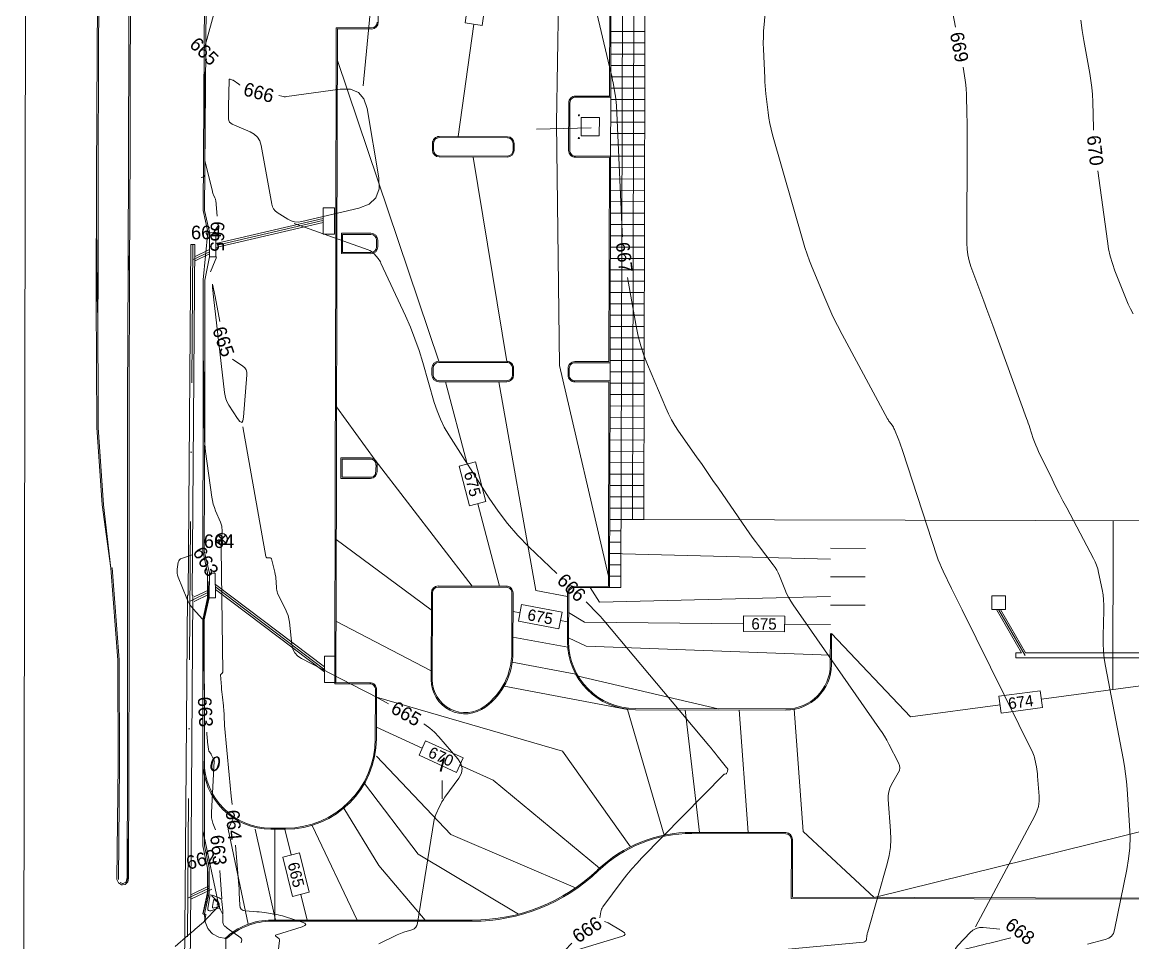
# Model space of a CAD drawing. Extents: x 9956 to 12723, y 9559 to 10903.
# Drawn here: x 9989 to 10478.3, y 10045.7 to 10451.3 of the extents above; entities that cross this region are included whole.
import ezdxf
from ezdxf.enums import TextEntityAlignment as Align

# ---------------------------------------------------------------- set-up
doc = ezdxf.new("R2010")
doc.units = 0
doc.header["$MEASUREMENT"] = 0
doc.linetypes.add('DGN Style 4', pattern=[121.953328, 60.938578, -30.469289, 0.076173, -30.469289])
for name, color, linetype, lineweight in [('A-DOOR-IDEN', 7, 'Continuous', 0), ('A-SITE-FENC', 7, 'Continuous', 0), ('A-SITE-SPRT', 7, 'Continuous', 0), ('A-SITE-TREE', 7, 'Continuous', 0), ('A-SITE-WATR', 7, 'Continuous', 0), ('A-SPOT', 7, 'Continuous', 0), ('G-ANNO-BRDR', 7, 'Continuous', 0), ('G-ANNO-INFO', 7, 'Continuous', 0), ('G-ANNO-MLIN', 7, 'Continuous', 0), ('G-ANNO-NPLT', 7, 'Continuous', 0), ('G-ANNO-NRTH', 7, 'Continuous', 0), ('PL-OFF', 7, 'Continuous', 0), ('PROJECT AREA', 7, 'Continuous', 0), ('TITLE', 7, 'Continuous', 0)]:
    doc.layers.add(name, color=color, linetype=linetype, lineweight=lineweight)
doc.styles.add('Style-Font 001', font='Font 001.shx')
doc.styles.add('Style-ITALICS', font='ITALICS.shx')
doc.styles.add('Style-WORKING', font='WORKING.shx')

# ---------------------------------------------------------------- blocks, each defined once
blk = doc.blocks.new('XCIR')
at = {"color": 0, "linetype": 'ByBlock', "lineweight": -2}
for p, q in [((-0.0029, -0.0029), (0.0029, 0.0029)), ((-0.0029, 0.0029), (0.0029, -0.0029))]:
    blk.add_line(p, q, dxfattribs=at)
blk.add_circle((0, 0), 0.00417, dxfattribs=at)
blk.add_point((0, 0), dxfattribs=at)

msp = doc.modelspace()

# ---------------------------------------------------------------- linework, layer by layer
at = {"layer": 'A-SITE-FENC', "color": 7, "linetype": 'Continuous', "lineweight": 0}
for p, q in [((10074.29, 10353.82), (10121.61, 10364.82)), ((10074.3, 10352.03), (10121.61, 10363.02)), ((10063.28, 10353.3), (10062.14, 10198.92)), ((10065.03, 10353.29), (10063.89, 10198.92)), ((10074.13, 10203.6), (10122.19, 10167.21)), ((10061.81, 10198.92), (10060.85, 10068.63)), ((10061.81, 10198.92), (10062.14, 10198.92)), ((10064.23, 10198.92), (10063.27, 10068.63)), ((10063.89, 10198.92), (10064.23, 10198.92)), ((10074.17, 10201.37), (10122.19, 10165.01)), ((10429.33, 10173.45), (10418.33, 10192.51)), ((10431.07, 10173.45), (10420.06, 10192.51)), ((10426.85, 10173.45), (10426.85, 10171.2)), ((10429.33, 10173.45), (10426.85, 10173.45)), ((10522.33, 10173.45), (10431.07, 10173.45)), ((10626.5, 10171.2), (10426.85, 10171.2)), ((10060.81, 10068.63), (10060.24, 9991.54)), ((10060.81, 10068.63), (10060.85, 10068.63)), ((10063.31, 10068.63), (10062.74, 9991.54)), ((10063.27, 10068.63), (10063.31, 10068.63)), ((10071.38, 10068.79), (10072.62, 10069.39))]:
    msp.add_line(p, q, dxfattribs=at)
at = {"layer": 'A-SITE-FENC', "color": 7, "linetype": 'DGN Style 4', "lineweight": 0}
for p, q in [((10074.92, 10353.07), (10121.52, 10363.9)), ((10064.15, 10353.29), (10058.4, 9571.11)), ((10074.39, 10202.31), (10122.34, 10166)), ((10430.85, 10172.33), (10419.2, 10192.51))]:
    msp.add_line(p, q, dxfattribs=at)
at = {"layer": 'A-SITE-FENC', "color": 7, "linetype": 'Continuous', "lineweight": 0, "flags": 128}
for points in [[(10126.63, 10369.49), (10126.63, 10357.86), (10121.61, 10357.86), (10121.61, 10369.49)], [(10416.2, 10198.51), (10422.2, 10198.51), (10422.2, 10192.51), (10416.2, 10192.51)], [(10127.21, 10171.96), (10127.21, 10160.33), (10122.19, 10160.33), (10122.19, 10171.96)]]:
    msp.add_lwpolyline(points, close=True, dxfattribs=at)
at = {"layer": 'A-SITE-SPRT', "color": 7, "linetype": 'Continuous', "lineweight": 0}
msp.add_line((9990.89, 10704.76), (9989.04, 9578.59), dxfattribs=at)
at = {"layer": 'A-SITE-TREE', "color": 7, "linetype": 'Continuous', "lineweight": 0}
msp.add_line((10239.68, 10404.73), (10215.56, 10404.14), dxfattribs=at)
at = {"layer": 'A-SITE-WATR', "color": 7, "linetype": 'Continuous', "lineweight": 0}
for p, q in [((10248.01, 10490.72), (10247.83, 10418.72)), ((10248.51, 10491.22), (10248.33, 10418.22)), ((10145.93, 10454.27), (10145.92, 10451.27)), ((10127.91, 10448.32), (10127.67, 10349.32)), ((10142.91, 10448.28), (10127.91, 10448.32)), ((10248.33, 10418.22), (10232.83, 10418.26)), ((10247.83, 10418.72), (10232.84, 10418.76)), ((10229.83, 10415.77), (10229.78, 10394.77)), ((10230.33, 10415.77), (10230.28, 10394.77)), ((10248.27, 10392.22), (10232.77, 10392.26)), ((10247.77, 10391.72), (10232.77, 10391.76)), ((10247.77, 10391.72), (10247.55, 10301.73)), ((10248.27, 10392.22), (10248.05, 10301.23)), ((10129.69, 10358.32), (10129.67, 10349.32)), ((10129.69, 10358.32), (10142.69, 10358.28)), ((10130.19, 10357.81), (10130.17, 10349.81)), ((10130.19, 10357.81), (10142.69, 10357.78)), ((10145.68, 10355.28), (10145.68, 10352.28)), ((10127.67, 10349.32), (10127.43, 10250.33)), ((10142.67, 10349.28), (10129.67, 10349.32)), ((10142.67, 10349.78), (10130.17, 10349.81)), ((10247.55, 10301.73), (10232.55, 10301.77)), ((10248.05, 10301.23), (10232.55, 10301.27)), ((10229.54, 10298.77), (10229.53, 10295.77)), ((10230.04, 10298.77), (10230.03, 10295.77)), ((10248.03, 10293.23), (10232.53, 10293.27)), ((10247.53, 10292.73), (10232.53, 10292.77)), ((10247.53, 10292.73), (10247.3, 10202.73)), ((10248.03, 10293.23), (10247.8, 10202.23)), ((10129.45, 10259.32), (10129.43, 10250.32)), ((10129.45, 10259.32), (10142.42, 10259.29)), ((10129.95, 10258.82), (10129.93, 10250.82)), ((10129.95, 10258.82), (10142.42, 10258.79)), ((10145.44, 10256.28), (10145.43, 10253.28)), ((10127.43, 10250.33), (10127.21, 10160.33)), ((10142.43, 10250.29), (10129.43, 10250.32)), ((10247.8, 10202.23), (10232.3, 10202.27)), ((10247.3, 10202.73), (10232.31, 10202.77)), ((10229.3, 10199.78), (10229.25, 10178.47)), ((10229.8, 10199.78), (10229.75, 10178.47)), ((10345.08, 10181.99), (10345.05, 10168.19)), ((10345.58, 10181.99), (10345.55, 10168.19)), ((10127.21, 10160.33), (10142.18, 10160.29)), ((10145.17, 10157.11), (10145.11, 10135.62)), ((10259.17, 10148.91), (10325.5, 10148.74)), ((10259.17, 10148.41), (10259.17, 10148.41)), ((10259.17, 10148.41), (10325.5, 10148.24)), ((10105.1, 10096.22), (10098.63, 10096.22)), ((10105.1, 10095.72), (10098.63, 10095.72)), ((10284.03, 10094.35), (10325.41, 10094.25)), ((10284.03, 10093.85), (10325.41, 10093.75)), ((10327.91, 10091.24), (10327.84, 10065.29)), ((10328.41, 10091.24), (10328.34, 10065.79)), ((10327.84, 10065.29), (10877.82, 10063.95)), ((10328.34, 10065.79), (10877.32, 10064.45)), ((10187.25, 10055.68), (10098.9, 10055.72)), ((10187.31, 10055.18), (10098.9, 10055.22))]:
    msp.add_line(p, q, dxfattribs=at)
at = {"layer": 'A-SITE-WATR', "color": 7, "linetype": 'Continuous', "lineweight": 0, "flags": 128}
for points in [[(10235.31, 10409.25), (10243.31, 10409.23), (10243.29, 10401.24), (10235.29, 10401.25)], [(10127.21, 10160.33), (10142.18, 10160.29)]]:
    msp.add_lwpolyline(points, close=True, dxfattribs=at)
at = {"layer": 'A-SITE-WATR', "color": 7, "lineweight": 0, "flags": 128}
for points in [[(10071.59, 10358.81), (10074.27, 10358.68), (10074.31, 10347.96), (10071.55, 10347.89)], [(10071.52, 10208.58), (10074.05, 10208.53), (10074.23, 10197.75), (10071.36, 10197.73)], [(10069.32, 10058.06), (10069.58, 10054.93), (10070.82, 10052.05), (10072.5, 10050.05), (10072.9, 10049.7), (10075.63, 10048.14), (10078.71, 10047.53), (10078.86, 10023.95), (10075.87, 10023.26), (10073.19, 10021.76), (10072.74, 10021.39), (10071.04, 10019.57), (10069.58, 10016.87), (10068.94, 10013.86)]]:
    msp.add_lwpolyline(points, dxfattribs=at)
at = {"layer": 'A-SITE-WATR', "color": 7, "linetype": 'Continuous', "lineweight": 0, "extrusion": (0, 0, -1)}
for centre, radius, start, end in [((-10142.92, 10451.28), 3, 180.1405, 270.1405), ((-10232.83, 10415.76), 3, 0.1405, 90.1405), ((-10232.83, 10415.76), 2.5, 0.1405, 90.1405), ((-10142.68, 10355.28), 3, 90.1405, 180.1405), ((-10142.68, 10352.28), 3, 180.1405, 270.1405), ((-10232.54, 10298.77), 3, 0.1405, 90.1405), ((-10232.54, 10298.77), 2.5, 0.1405, 90.1405), ((-10142.41, 10256.29), 3, 90.1405, 183.5508), ((-10142.43, 10253.29), 3, 180.1405, 270.1405), ((-10259.24, 10178.4), 30, 270.1405, 0.122), ((-10259.24, 10178.4), 29.5, 270.1405, 0.1218), ((-10142.17, 10157.29), 3, 90.1405, 183.571), ((-10283.88, 10034.35), 60, 46.3713, 90.1405), ((-10325.41, 10091.25), 3, 90.1405, 180.1405), ((-10283.88, 10034.35), 59.5, 46.3713, 90.1405), ((-10325.41, 10091.25), 2.5, 90.1405, 180.1405), ((-10187.29, 10135.68), 80, 226.3713, 270.0239), ((-10187.29, 10135.68), 80.5, 226.3713, 269.9835)]:
    msp.add_arc(centre, radius, start, end, dxfattribs=at)
at = {"layer": 'A-SITE-WATR', "color": 7, "linetype": 'Continuous', "lineweight": 0}
for centre, radius, start, end in [((10232.78, 10394.76), 3, 179.8595, 269.8595), ((10232.78, 10394.76), 2.5, 179.8595, 269.8595), ((10232.53, 10295.77), 3, 179.8595, 269.8595), ((10232.53, 10295.77), 2.5, 179.8595, 269.8595), ((10232.3, 10199.77), 3, 89.8594, 179.8594), ((10232.3, 10199.77), 2.5, 89.8594, 179.8594), ((10325.55, 10168.24), 20, 269.8595, 359.8594), ((10325.55, 10168.24), 19.5, 269.8595, 359.8594), ((10105.11, 10135.72), 40, 269.9761, 359.8595), ((10105.11, 10135.72), 39.5, 269.9765, 359.8595), ((10098.65, 10125.72), 30, 180.0957, 269.9761), ((10098.65, 10125.72), 29.5, 180.0957, 269.9761), ((10098.89, 10025.72), 30, 89.9761, 133.1694), ((10098.89, 10025.72), 29.5, 89.9761, 132.1159)]:
    msp.add_arc(centre, radius, start, end, dxfattribs=at)
at = {"layer": 'A-SPOT', "color": 7, "linetype": 'Continuous', "lineweight": 0, "flags": 128}
msp.add_lwpolyline([(10897.16, 10630.62), (10328.85, 10632.02), (10328.88, 10642.02), (10253.88, 10642.2), (10253.7, 10567.2), (10263.7, 10567.18), (10262.88, 10232.19), (10896.18, 10230.64), (10896.18, 10231.41), (10975.18, 10231.22), (10975.14, 10215.11), (10998.47, 10215.06), (10998.51, 10230.39), (11582.82, 10228.96), (11583.64, 10563.94), (11593.64, 10563.92), (11593.82, 10638.91), (11518.83, 10639.1), (11518.8, 10629.1), (10977.16, 10630.43), (10977.16, 10629.66), (10897.16, 10629.85)], close=True, dxfattribs=at)
at = {"layer": 'G-ANNO-BRDR', "color": 43, "linetype": 'Continuous', "lineweight": 0}
for p, q in [((10181.06, 10400.89), (10187.98, 10450.41)), ((10187.77, 10391.87), (10202.55, 10301.84)), ((10199.03, 10292.85), (10215.3, 10200.91)), ((10144.6, 10258.34), (10127.5, 10281.82)), ((10187.31, 10202.88), (10144.6, 10258.34)), ((10469.66, 10231.69), (10469.48, 10157.28)), ((10127.36, 10223.33), (10169.28, 10192.42)), ((10247.84, 10217.23), (10345.16, 10214.65)), ((10345.18, 10219.49), (10360.51, 10219.46)), ((10345.14, 10206.99), (10360.48, 10206.96)), ((10239.29, 10202.25), (10243.37, 10195.83)), ((10229.29, 10198.28), (10215.3, 10200.91)), ((10243.37, 10195.83), (10345.12, 10198.23)), ((10127.27, 10187.33), (10169.22, 10165.5)), ((10229.35, 10175.88), (10205.25, 10180.41)), ((10232.92, 10164.02), (10204.92, 10169.28)), ((10233.98, 10163.17), (10295.59, 10148.82)), ((10255.76, 10148.54), (10201.31, 10158.77)), ((10145.16, 10153.9), (10227.11, 10130.17)), ((10255.76, 10148.54), (10271.92, 10093.14)), ((10281.09, 10148.35), (10287.45, 10094.34)), ((10304.93, 10148.29), (10308.91, 10094.29)), ((10227.11, 10130.17), (10256.97, 10087.97)), ((10145.09, 10127.86), (10177.93, 10093.39)), ((10091.72, 10095.72), (10100.63, 10055.72)), ((10116.72, 10097.44), (10136.63, 10055.7)), ((10232.76, 10069.86), (10177.93, 10093.39))]:
    msp.add_line(p, q, dxfattribs=at)
at = {"layer": 'G-ANNO-BRDR', "color": 43, "linetype": 'Continuous', "lineweight": 0, "flags": 128}
for points in [[(10247.32, 10207.23), (10225.7, 10300.1), (10224.41, 10406.82), (10226.68, 10542.03)], [(10253.49, 10356.71), (10253.35, 10358.98), (10250.83, 10414.57), (10250.75, 10415.97), (10250.61, 10417.37), (10250.42, 10418.76), (10250.19, 10420.15), (10249.34, 10424.68), (10249.15, 10425.65), (10248.95, 10426.61), (10248.74, 10427.58), (10248.52, 10428.54), (10232.08, 10498.32)], [(10408.99, 10052.74), (10435.14, 10101.57), (10436.08, 10103.66), (10436.71, 10105.82), (10437.02, 10108.05), (10437.01, 10110.35), (10436.38, 10119.14), (10436.3, 10120.18), (10436.18, 10121.21), (10436.03, 10122.24), (10435.85, 10123.26), (10435.21, 10126.6), (10435.05, 10127.3), (10434.85, 10127.99), (10434.6, 10128.67), (10434.3, 10129.33), (10403.08, 10192.44), (10401.93, 10194.77), (10400.78, 10197.11), (10399.63, 10199.45), (10398.49, 10201.79), (10394.77, 10209.43), (10394.01, 10211.08), (10393.29, 10212.75), (10392.64, 10214.45), (10392.05, 10216.17), (10377.01, 10262.21), (10376.59, 10263.46), (10376.15, 10264.7), (10375.69, 10265.94), (10375.21, 10267.17), (10373.33, 10271.84), (10373.11, 10272.35), (10372.85, 10272.84), (10372.56, 10273.31), (10372.24, 10273.76), (10371.14, 10275.21), (10370.91, 10275.53), (10370.7, 10275.85), (10370.49, 10276.18), (10370.3, 10276.52), (10350.25, 10313.71), (10348.18, 10317.66), (10346.22, 10321.66), (10344.36, 10325.71), (10342.6, 10329.81), (10337.03, 10343.28), (10335.88, 10346.18), (10334.81, 10349.11), (10333.83, 10352.07), (10332.93, 10355.06), (10319.63, 10401.72), (10318.99, 10404.15), (10318.45, 10406.6), (10318.01, 10409.07), (10317.67, 10411.55), (10316.71, 10419.71), (10316.52, 10421.46), (10316.36, 10423.21), (10316.24, 10424.97), (10316.15, 10426.73), (10315.62, 10439.37), (10315.55, 10442.08), (10315.56, 10444.79), (10315.66, 10447.5), (10315.85, 10450.2), (10318.98, 10487.34)], [(10400.23, 10449.16), (10393.07, 10486.83)], [(10139.25, 10423.25), (10142.81, 10459.97), (10142.94, 10461.29)], [(10458.3, 10045.09), (10466.21, 10047.11), (10467.73, 10047.7), (10468.92, 10048.62), (10469.78, 10049.85), (10470.29, 10051.4), (10475.69, 10077.95), (10476.5, 10082.76), (10476.98, 10087.6), (10477.13, 10092.46), (10476.94, 10097.34), (10475.81, 10113.32), (10475.51, 10116.74), (10475.12, 10120.15), (10474.63, 10123.54), (10474.03, 10126.92), (10466.29, 10167.59), (10465.75, 10170.91), (10465.4, 10174.26), (10465.23, 10177.61), (10465.25, 10180.98), (10465.61, 10192.04), (10465.62, 10194.39), (10465.49, 10196.73), (10465.23, 10199.05), (10464.82, 10201.37), (10463.28, 10208.91), (10462.9, 10210.5), (10462.4, 10212.06), (10461.79, 10213.57), (10461.07, 10215.05), (10449.22, 10237.27), (10447.55, 10240.43), (10445.92, 10243.6), (10444.31, 10246.79), (10442.74, 10249.99), (10436.79, 10262.21), (10436.14, 10263.6), (10435.54, 10265.01), (10435, 10266.44), (10434.5, 10267.88), (10432.94, 10272.64), (10432.6, 10273.66), (10432.26, 10274.68), (10431.9, 10275.69), (10431.54, 10276.7), (10416.62, 10317.6), (10415.31, 10321.18), (10413.99, 10324.77), (10412.68, 10328.35), (10411.35, 10331.93), (10407.03, 10343.63), (10406.22, 10346.16), (10405.64, 10348.73), (10405.3, 10351.34), (10405.2, 10353.99), (10405.4, 10398.95), (10405.4, 10401.82), (10405.38, 10404.68), (10405.33, 10407.54), (10405.27, 10410.41), (10405, 10419.76), (10404.91, 10421.76), (10404.74, 10423.75), (10404.5, 10425.73), (10404.18, 10427.71), (10403.52, 10431.46)], [(10137.28, 10369.32), (10112.16, 10363.43), (10110.55, 10363.21), (10108.99, 10363.31), (10107.48, 10363.74), (10106.03, 10364.49), (10101.39, 10367.49), (10100.5, 10368.2), (10099.8, 10369.03), (10099.29, 10370), (10098.98, 10371.1), (10094.27, 10396.95), (10093.67, 10398.95), (10092.67, 10400.62), (10091.26, 10401.97), (10089.44, 10403), (10081.61, 10406.35), (10080.91, 10406.76), (10080.41, 10407.3), (10080.1, 10407.96), (10079.98, 10408.76), (10079.9, 10411.59), (10079.89, 10412.19), (10079.89, 10412.8), (10079.89, 10413.4), (10079.9, 10414.01), (10080.17, 10425.83), (10080.21, 10426.03), (10080.3, 10426.15), (10080.44, 10426.19), (10080.64, 10426.14), (10081.65, 10425.75), (10081.69, 10425.74), (10081.72, 10425.74), (10081.76, 10425.74), (10081.8, 10425.75), (10081.92, 10425.79), (10081.95, 10425.79), (10081.97, 10425.79), (10081.99, 10425.79), (10082.02, 10425.77), (10084.43, 10423.94), (10084.57, 10423.84), (10084.71, 10423.74), (10084.85, 10423.64), (10084.91, 10423.6)], [(10102.04, 10418.95), (10103.45, 10418.62), (10103.98, 10418.52), (10104.51, 10418.47), (10105.04, 10418.47), (10105.58, 10418.52), (10129.14, 10421.83), (10133.67, 10421.82), (10137.15, 10420.38), (10139.58, 10417.51), (10140.96, 10413.2), (10146.17, 10382.73), (10146.32, 10377.81), (10144.88, 10373.93), (10141.87, 10371.1), (10137.28, 10369.32)], [(10070.09, 10358.65), (10070.3, 10359.13), (10070.33, 10359.18), (10070.37, 10359.22), (10070.42, 10359.25), (10070.48, 10359.27), (10070.7, 10359.31), (10070.73, 10359.31), (10070.76, 10359.3), (10070.78, 10359.28), (10070.79, 10359.26), (10070.82, 10359.15), (10070.83, 10359.13), (10070.84, 10359.1), (10070.84, 10359.08), (10070.85, 10359.06), (10070.88, 10358.91), (10070.89, 10358.89), (10070.89, 10358.86), (10070.89, 10358.84), (10070.89, 10358.82), (10070.89, 10358.75), (10070.89, 10358.73), (10070.89, 10358.72), (10070.89, 10358.7), (10070.89, 10358.68), (10070.76, 10357.58), (10070.72, 10357.42), (10070.67, 10357.35), (10070.59, 10357.39), (10070.49, 10357.53), (10070.11, 10358.24), (10070.07, 10358.34), (10070.05, 10358.44), (10070.06, 10358.54), (10070.09, 10358.65)], [(10108.87, 10362.66), (10141.49, 10350.98), (10142.23, 10350.66), (10142.92, 10350.25), (10143.55, 10349.75), (10144.11, 10349.17), (10145.85, 10347.12), (10146.21, 10346.67), (10146.54, 10346.2), (10146.83, 10345.7), (10147.09, 10345.19), (10157.84, 10321.91), (10160.05, 10316.88), (10162.06, 10311.78), (10163.88, 10306.61), (10165.5, 10301.36), (10170.58, 10283.73), (10171.79, 10280.01), (10173.26, 10276.4), (10174.99, 10272.92), (10176.98, 10269.54), (10194.76, 10241.61), (10198.66, 10235.87), (10202.89, 10230.39), (10207.43, 10225.17), (10212.3, 10220.22), (10224.57, 10208.46)], [(10324.95, 10042.79), (10359.7, 10046.05), (10360.19, 10046.16), (10360.55, 10046.4), (10360.81, 10046.75), (10360.95, 10047.23), (10361.21, 10048.99), (10361.27, 10049.36), (10361.35, 10049.74), (10361.43, 10050.11), (10361.53, 10050.47), (10370.13, 10080.56), (10370.98, 10084.14), (10371.52, 10087.76), (10371.72, 10091.41), (10371.6, 10095.1), (10370.56, 10108.8), (10370.55, 10110.56), (10370.8, 10112.26), (10371.31, 10113.9), (10372.08, 10115.48), (10375.02, 10120.54), (10375.5, 10121.63), (10375.68, 10122.73), (10375.56, 10123.83), (10375.13, 10124.94), (10370.87, 10133.22), (10369.93, 10134.97), (10368.93, 10136.69), (10367.88, 10138.38), (10366.76, 10140.03), (10328.72, 10194.58), (10327.65, 10196.22), (10326.67, 10197.91), (10325.79, 10199.65), (10325.01, 10201.45), (10322.62, 10207.4), (10322.06, 10208.66), (10321.43, 10209.86), (10320.72, 10211.03), (10319.93, 10212.15), (10313.42, 10220.73), (10312.04, 10222.57), (10310.68, 10224.44), (10309.33, 10226.31), (10308.01, 10228.2), (10295.76, 10245.95), (10293.36, 10249.43), (10290.96, 10252.89), (10288.55, 10256.36), (10286.13, 10259.81), (10278.22, 10271.11), (10276.6, 10273.56), (10275.11, 10276.1), (10273.75, 10278.7), (10272.54, 10281.39), (10264.51, 10300.43), (10262.9, 10304.55), (10261.53, 10308.74), (10260.4, 10312.99), (10259.5, 10317.32), (10255.65, 10338.85)], [(10068.76, 10303.14), (10068.92, 10301.42), (10069.14, 10285.14), (10069.17, 10282.86), (10069.2, 10280.58), (10069.23, 10278.29), (10069.27, 10276.01), (10069.37, 10268.55), (10069.41, 10266.96), (10069.51, 10265.37), (10069.65, 10263.78), (10069.84, 10262.19), (10072.6, 10242.05), (10072.87, 10240.52), (10073.23, 10239.01), (10073.69, 10237.53), (10074.25, 10236.07), (10076.42, 10230.95), (10076.71, 10230.14), (10076.92, 10229.31), (10077.03, 10228.47), (10077.06, 10227.61), (10076.97, 10223.56)], [(10075.72, 10222.64), (10076.5, 10223.22), (10076.7, 10223.33), (10076.83, 10223.33), (10076.89, 10223.22), (10076.88, 10222.99), (10076.64, 10221.45), (10076.57, 10221.23), (10076.48, 10221.14), (10076.36, 10221.18), (10076.2, 10221.34), (10075.64, 10222.09), (10075.56, 10222.24), (10075.54, 10222.39), (10075.6, 10222.52), (10075.72, 10222.64)], [(10068.33, 10188.46), (10064.44, 10192.71), (10063.55, 10193.77), (10062.77, 10194.89), (10062.09, 10196.08), (10061.52, 10197.34), (10057.72, 10206.74), (10057.44, 10207.62), (10057.27, 10208.51), (10057.24, 10209.41), (10057.32, 10210.33), (10057.82, 10213.35), (10057.99, 10213.94), (10058.29, 10214.42), (10058.72, 10214.79), (10059.27, 10215.05), (10063.96, 10216.61)], [(10076.55, 10220.89), (10076.62, 10220.08), (10076.64, 10219.91), (10076.65, 10219.73), (10076.66, 10219.56), (10076.66, 10219.38), (10077.37, 10165), (10077.35, 10164.84), (10077.3, 10164.69), (10077.22, 10164.56), (10077.09, 10164.45), (10076.64, 10164.12), (10076.56, 10164.04), (10076.5, 10163.95), (10076.47, 10163.85), (10076.46, 10163.73), (10076.8, 10158.46), (10076.89, 10157.34), (10076.98, 10156.21), (10077.1, 10155.08), (10077.22, 10153.96), (10077.69, 10150.12), (10077.78, 10149.3), (10077.86, 10148.47), (10077.91, 10147.64), (10077.95, 10146.82), (10078.06, 10143.88), (10078.09, 10143.25), (10078.13, 10142.63), (10078.17, 10142), (10078.23, 10141.37), (10080.28, 10119.64), (10080.72, 10114.98), (10081.14, 10110.32), (10081.47, 10106.6)], [(10071.01, 10204.84), (10071.01, 10201.45), (10071.01, 10201.03), (10071.01, 10200.6), (10071.02, 10200.17), (10071.02, 10199.74), (10071.05, 10198.34), (10071.05, 10198.04), (10071.03, 10197.74), (10070.99, 10197.45), (10070.94, 10197.15), (10069.91, 10192.27), (10069.8, 10191.77), (10069.68, 10191.26), (10069.56, 10190.76), (10069.43, 10190.26), (10069, 10188.63), (10068.89, 10188.35), (10068.74, 10188.24), (10068.55, 10188.27), (10068.33, 10188.46)], [(10237.5, 10195.94), (10238.18, 10195.25), (10242.11, 10191.18), (10242.95, 10190.31), (10243.77, 10189.42), (10244.57, 10188.51), (10245.36, 10187.59), (10291.59, 10132.58), (10292.52, 10131.46), (10293.44, 10130.34), (10294.36, 10129.22), (10295.27, 10128.09), (10299.35, 10123), (10299.43, 10122.9), (10299.51, 10122.79), (10299.59, 10122.69), (10299.67, 10122.58), (10299.91, 10122.23), (10299.95, 10122.15), (10299.98, 10122.07), (10299.98, 10121.99), (10299.96, 10121.9), (10299.83, 10121.51), (10299.8, 10121.43), (10299.77, 10121.34), (10299.74, 10121.26), (10299.7, 10121.18), (10299.31, 10120.31), (10299.26, 10120.22), (10299.18, 10120.15), (10299.09, 10120.1), (10298.98, 10120.08), (10298.59, 10120.06), (10298.51, 10120.05), (10298.44, 10120.03), (10298.37, 10119.99), (10298.31, 10119.94), (10262.05, 10083.12), (10259.76, 10080.71), (10257.55, 10078.22), (10255.44, 10075.66), (10253.41, 10073.03), (10244.85, 10061.51), (10244.53, 10061.02), (10244.27, 10060.5), (10244.08, 10059.95), (10243.95, 10059.38), (10243.52, 10056.64)], [(10068.82, 10187.93), (10069.18, 10160.64), (10069.23, 10157.77), (10069.28, 10156.45)], [(10229.75, 10180.03), (10237.51, 10176.46), (10345.06, 10172.39)], [(10345.58, 10181.99), (10380.4, 10145.26), (10419.85, 10150.59)], [(10438.07, 10153.04), (10574.34, 10171.43), (11349.23, 10169.53)], [(10070.32, 10138.48), (10070.39, 10137.39), (10070.45, 10136.58), (10070.52, 10135.77), (10070.6, 10134.97), (10070.69, 10134.16), (10071.08, 10130.95), (10071.13, 10130.68), (10071.21, 10130.43), (10071.32, 10130.19), (10071.46, 10129.97), (10071.96, 10129.24), (10072.07, 10129.09), (10072.16, 10128.92), (10072.25, 10128.76), (10072.34, 10128.59), (10073.7, 10125.69)], [(10073.68, 10125.69), (10072.38, 10103.13), (10072.37, 10101.91), (10072.49, 10100.72), (10072.73, 10099.55), (10073.09, 10098.39), (10074.2, 10095.43)], [(10139.86, 10115.9), (10163.43, 10084.8), (10207.76, 10058.35)], [(10174.06, 10117.18), (10174.05, 10113.18), (10174.03, 10109.18)], [(10130.75, 10105.01), (10146.19, 10079.78), (10166.5, 10055.69)], [(10088.63, 10053.91), (10079.72, 10095.73), (10082.09, 10100.7)], [(10068.72, 10054.58), (10075.65, 10062.06), (10068.7, 10094.66)], [(10035.63, 10091.57), (10035.48, 10074.66), (10035.48, 10074.51), (10035.46, 10074.37), (10035.44, 10074.22), (10035.4, 10074.08), (10035.25, 10073.56), (10035.23, 10073.49), (10035.21, 10073.43), (10035.2, 10073.37), (10035.19, 10073.31), (10035.15, 10073.1), (10035.14, 10073.05), (10035.13, 10073.01), (10035.1, 10072.98), (10035.08, 10072.94), (10034.7, 10072.48), (10034.67, 10072.45), (10034.65, 10072.42), (10034.63, 10072.4), (10034.6, 10072.38), (10034.52, 10072.3), (10034.5, 10072.28), (10034.48, 10072.27), (10034.46, 10072.26), (10034.44, 10072.25), (10033.46, 10071.88), (10033.44, 10071.87), (10033.41, 10071.86), (10033.39, 10071.86), (10033.36, 10071.85), (10033.25, 10071.83), (10033.25, 10071.83), (10033.24, 10071.83), (10033.24, 10071.83), (10033.24, 10071.83), (10033.23, 10071.83), (10033.23, 10071.83), (10033.23, 10071.83), (10033.23, 10071.83), (10033.23, 10071.83), (10033.19, 10071.83), (10033.18, 10071.84), (10033.17, 10071.84), (10033.16, 10071.84), (10033.16, 10071.84), (10032.26, 10072.2), (10032.23, 10072.22), (10032.19, 10072.23), (10032.16, 10072.25), (10032.13, 10072.27)], [(10082.99, 10088.67), (10084.19, 10074.46), (10084.33, 10072.78), (10084.45, 10071.1), (10084.55, 10069.42), (10084.64, 10067.74), (10084.89, 10062.25), (10085.09, 10061.21), (10085.56, 10060.45), (10086.32, 10059.95), (10087.35, 10059.73), (10092.4, 10059.37), (10093.48, 10059.28), (10094.55, 10059.16), (10095.63, 10059.02), (10096.7, 10058.85), (10100.95, 10058.13), (10101.86, 10057.96), (10102.76, 10057.76), (10103.65, 10057.53), (10104.53, 10057.26), (10112.32, 10054.82), (10113.58, 10054.3), (10113.99, 10053.78), (10113.58, 10053.26), (10112.32, 10052.74), (10101.02, 10049.23), (10100.7, 10049.08), (10100.57, 10048.9), (10100.64, 10048.7), (10100.89, 10048.45), (10102.04, 10047.62), (10102.25, 10047.42), (10102.39, 10047.2), (10102.46, 10046.94), (10102.45, 10046.66), (10101.44, 10039.23)], [(10070.83, 10077.14), (10070.84, 10069.64), (10070.84, 10069.43), (10070.84, 10069.21), (10070.84, 10069), (10070.84, 10068.78), (10070.85, 10068.08), (10070.85, 10067.93), (10070.84, 10067.78), (10070.82, 10067.63), (10070.79, 10067.49), (10070.34, 10065.23), (10070.23, 10064.75), (10070.13, 10064.27), (10070.02, 10063.79), (10069.9, 10063.31), (10068.73, 10058.63), (10068.71, 10058.53), (10068.73, 10058.45), (10068.79, 10058.39), (10068.87, 10058.34), (10069.18, 10058.2), (10069.25, 10058.17), (10069.32, 10058.16), (10069.38, 10058.17), (10069.45, 10058.18), (10069.86, 10058.31), (10069.93, 10058.33), (10069.98, 10058.31), (10070, 10058.26), (10070, 10058.19), (10069.68, 10056.25), (10069.58, 10055.85), (10069.41, 10055.48), (10069.19, 10055.15), (10068.9, 10054.86), (10065.26, 10051.71), (10064.48, 10051.04), (10063.7, 10050.36), (10062.92, 10049.69), (10062.14, 10049.01), (10056.47, 10044.08)], [(10076.11, 10077.6), (10076.94, 10065.06)], [(10071.9, 10067.04), (10070.88, 10060.98), (10070.85, 10060.3), (10071.06, 10059.88), (10071.5, 10059.74), (10072.17, 10059.86), (10075.84, 10061.06)], [(10077.45, 10059.23), (10077.48, 10058.53), (10077.47, 10058.36), (10077.44, 10058.3), (10077.38, 10058.34), (10077.3, 10058.48), (10076.43, 10060.2), (10076.38, 10060.31), (10076.32, 10060.41), (10076.25, 10060.51), (10076.18, 10060.61), (10075.86, 10061.03), (10075.85, 10061.05), (10075.85, 10061.06), (10075.86, 10061.07), (10075.87, 10061.09), (10075.91, 10061.13), (10075.92, 10061.14), (10075.93, 10061.15), (10075.93, 10061.16), (10075.93, 10061.17), (10075.86, 10062.7), (10075.81, 10063.02), (10075.71, 10063.31), (10075.56, 10063.57), (10075.35, 10063.81), (10072.93, 10066.07), (10072.56, 10066.46), (10072.49, 10066.67), (10072.71, 10066.69), (10073.22, 10066.52), (10075.82, 10065.49), (10076.32, 10065.23), (10076.69, 10064.87), (10076.93, 10064.41), (10077.04, 10063.86), (10077.41, 10059.83), (10077.42, 10059.68), (10077.43, 10059.53), (10077.44, 10059.38), (10077.45, 10059.23)], [(10073.62, 10061.08), (10075.63, 10061.74), (10075.64, 10061.75), (10075.65, 10061.75), (10075.66, 10061.76), (10075.67, 10061.76), (10075.69, 10061.79), (10075.7, 10061.79), (10075.7, 10061.8), (10075.7, 10061.8), (10075.7, 10061.81), (10075.66, 10062.66), (10075.64, 10062.83), (10075.58, 10062.99), (10075.5, 10063.14), (10075.38, 10063.27), (10074.04, 10064.52), (10073.79, 10064.71), (10073.58, 10064.73), (10073.44, 10064.59), (10073.34, 10064.28), (10072.9, 10061.7), (10072.89, 10061.32), (10073.01, 10061.1), (10073.25, 10061.02), (10073.62, 10061.08)], [(10085.55, 10045.65), (10085.73, 10046.95), (10085.74, 10047.21), (10085.67, 10047.45), (10085.55, 10047.66), (10085.35, 10047.84), (10079.38, 10052.2), (10079.24, 10052.29), (10079.11, 10052.39), (10078.97, 10052.49), (10078.84, 10052.59), (10078.4, 10052.91), (10078.31, 10052.98), (10078.22, 10053.06), (10078.14, 10053.14), (10078.07, 10053.23), (10077.74, 10053.71), (10077.73, 10053.72), (10077.72, 10053.74), (10077.71, 10053.76), (10077.7, 10053.77), (10077.67, 10053.83), (10077.67, 10053.84), (10077.66, 10053.85), (10077.65, 10053.86), (10077.65, 10053.88), (10077.53, 10054.24), (10077.5, 10054.32), (10077.48, 10054.4), (10077.47, 10054.48), (10077.46, 10054.56), (10077.43, 10054.87), (10077.43, 10054.94), (10077.43, 10055.01), (10077.43, 10055.08), (10077.43, 10055.14), (10077.49, 10058.09)], [(10245.58, 10055.15), (10247.26, 10054.44), (10253.37, 10050.85), (10254.34, 10050.12), (10254.61, 10049.47), (10254.19, 10048.91), (10253.08, 10048.43)], [(10409.35, 10044.1), (10402.43, 10042.43), (10400.77, 10042.18), (10400.01, 10042.45), (10400.15, 10043.24), (10401.2, 10044.56), (10406.65, 10050.29), (10407.88, 10051.34), (10409.25, 10052.05), (10410.74, 10052.41), (10412.36, 10052.42), (10419.72, 10051.73)], [(10253.08, 10048.43), (10232.21, 10042.12), (10229.44, 10041.49), (10228.24, 10041.75), (10228.63, 10042.91), (10230.61, 10044.97), (10231.19, 10045.49)], [(10424.59, 10047.95), (10415.27, 10045.57), (10413.79, 10045.2), (10412.31, 10044.83), (10410.83, 10044.46), (10409.35, 10044.1)]]:
    msp.add_lwpolyline(points, dxfattribs=at)
for points in [[(10191.69, 10449.89), (10194.17, 10467.63), (10186.74, 10468.67), (10184.26, 10450.93)], [(10420.35, 10146.87), (10438.57, 10149.33), (10437.57, 10156.76), (10419.35, 10154.3)]]:
    msp.add_lwpolyline(points, close=True, dxfattribs=at)
at = {"layer": 'G-ANNO-INFO', "color": 7, "lineweight": 0}
msp.add_line((10022.43, 10382.95), (10022.43, 10329.24), dxfattribs=at)
at = {"layer": 'G-ANNO-INFO', "color": 7, "lineweight": 0, "flags": 128}
for points in [[(10072.8, 10873.57), (10072.51, 10834.29), (10072.21, 10789.2), (10071.67, 10735.82), (10071.16, 10679.86), (10070.65, 10618.59), (10070.17, 10559.73), (10069.61, 10499.84), (10069.15, 10440.47), (10068.7, 10368.27), (10070.87, 10358.87), (10068.8, 10337.72), (10068.81, 10280.52), (10068.59, 10218.4), (10070.69, 10208.67), (10070.63, 10197.75), (10068.55, 10187.92), (10068.64, 10131.87), (10068.68, 10088.43), (10070.71, 10078.54), (10070.66, 10067.81), (10068.59, 10058.42)], [(10073.49, 10873.57), (10073.16, 10834.28), (10072.92, 10789.14), (10072.39, 10735.82), (10071.77, 10679.89), (10071.32, 10618.64), (10070.86, 10559.79), (10070.31, 10499.83), (10069.89, 10440.44), (10069.33, 10368.31), (10071.59, 10358.81), (10071.55, 10347.89), (10069.44, 10337.68), (10069.45, 10280.62), (10069.27, 10218.41), (10071.52, 10208.58), (10071.36, 10197.73), (10069.21, 10187.93), (10069.28, 10131.92), (10069.39, 10088.46), (10071.34, 10078.66), (10071.38, 10067.7), (10069.28, 10058.46)], [(10036.04, 10441.59), (10036.49, 10519.49), (10035.61, 10543.04), (10033.03, 10568.28), (10029.89, 10589.44), (10028.21, 10612.56), (10028.76, 10670.07), (10029.46, 10754.37), (10028, 10762.5), (10027.54, 10763.18), (10026.88, 10762.52), (10025.34, 10754.58), (10024.94, 10705.41), (10024.47, 10657.77), (10024.05, 10608.06), (10023.65, 10554.38), (10023.15, 10497.64), (10022.65, 10439.16), (10022.43, 10382.95)], [(10021.65, 10329.16), (10021.9, 10272.66), (10024.26, 10238.68), (10028.12, 10210.82), (10031.13, 10170.25), (10031.36, 10124.28), (10030.76, 10073.58), (10031.39, 10072.1), (10032.78, 10071.28), (10033.19, 10071.23), (10034.38, 10071.45), (10035.57, 10072.55), (10035.87, 10074.13), (10036.08, 10124.28), (10036.1, 10170.39), (10036.11, 10224.97), (10036.21, 10285.22), (10036.31, 10341.9), (10036.56, 10395.46), (10036.66, 10441.45)], [(10034.97, 10073.18), (10035.33, 10074.46), (10035.46, 10124.23), (10035.39, 10170.25), (10035.43, 10225.44), (10035.48, 10285.07), (10035.66, 10342.25), (10035.9, 10395.73), (10036.01, 10441.44)], [(10022.35, 10329.24), (10022.55, 10272.71), (10024.84, 10238.7), (10028.12, 10210.81), (10028.71, 10210.86), (10031.78, 10170.3), (10031.96, 10124.2), (10031.41, 10073.61)]]:
    msp.add_lwpolyline(points, dxfattribs=at)
at = {"layer": 'G-ANNO-MLIN', "color": 7, "linetype": 'Continuous', "lineweight": 0}
for p, q in [((10169.78, 10394.92), (10169.79, 10397.92)), ((10170.28, 10394.91), (10170.29, 10397.91)), ((10172.79, 10400.91), (10202.79, 10400.83)), ((10172.79, 10400.41), (10202.79, 10400.33)), ((10205.28, 10397.83), (10205.28, 10394.83)), ((10205.78, 10397.83), (10205.78, 10394.83)), ((10202.77, 10392.33), (10172.77, 10392.41)), ((10202.77, 10391.83), (10172.77, 10391.91)), ((10145.18, 10355.28), (10145.18, 10352.28)), ((10202.55, 10301.84), (10172.55, 10301.91)), ((10169.54, 10298.92), (10169.54, 10295.92)), ((10170.04, 10298.92), (10170.04, 10295.92)), ((10205.03, 10295.83), (10205.04, 10298.8)), ((10205.04, 10298.8), (10205.04, 10298.8)), ((10205.53, 10295.83), (10205.54, 10298.79)), ((10172.53, 10293.41), (10202.53, 10293.34)), ((10172.53, 10292.91), (10202.53, 10292.84)), ((10144.91, 10256.13), (10144.66, 10252.16)), ((10126.93, 10250.83), (10126.7, 10159.83)), ((10142.43, 10250.79), (10129.93, 10250.82)), ((10202.31, 10202.84), (10172.31, 10202.92)), ((10202.31, 10202.34), (10172.31, 10202.42)), ((10169.3, 10199.92), (10169.21, 10161.63)), ((10205.23, 10173.54), (10205.3, 10199.82)), ((10126.7, 10159.83), (10142.18, 10159.79))]:
    msp.add_line(p, q, dxfattribs=at)
at = {"layer": 'G-ANNO-MLIN', "color": 7, "linetype": 'Continuous', "lineweight": 0, "flags": 128}
for points in [[(10142.91, 10448.78), (10127.41, 10448.82), (10127.17, 10349.82)], [(10127.17, 10349.82), (10126.93, 10250.83)], [(10202.55, 10301.34), (10202.55, 10301.34), (10172.55, 10301.41)], [(10169.8, 10199.92), (10169.8, 10199.92), (10169.71, 10161.62)], [(10204.73, 10173.54), (10204.8, 10199.82), (10204.8, 10199.82)], [(10144.67, 10157.14), (10144.67, 10157.12), (10144.61, 10135.62)]]:
    msp.add_lwpolyline(points, dxfattribs=at)
at = {"layer": 'G-ANNO-MLIN', "color": 7, "linetype": 'Continuous', "lineweight": 0, "extrusion": (0, 0, -1)}
for centre, radius, start, end in [((-10142.92, 10451.28), 2.5, 180.1405, 270.1405), ((-10172.79, 10397.91), 3, 0.1401, 90.1405), ((-10172.79, 10397.91), 2.5, 0.1401, 90.1405), ((-10202.78, 10397.83), 3, 90.1405, 180.1405), ((-10202.78, 10397.83), 2.5, 90.1405, 180.1405), ((-10172.78, 10394.91), 3, 270.1405, 0.1401), ((-10172.78, 10394.91), 2.5, 270.1405, 0.1401), ((-10202.78, 10394.83), 3, 180.1405, 270.1405), ((-10202.78, 10394.83), 2.5, 180.1405, 270.1405), ((-10142.68, 10355.28), 2.5, 90.1405, 180.1405), ((-10142.68, 10352.28), 2.5, 180.1405, 270.1405), ((-10142.41, 10256.29), 2.5, 90.1405, 183.5508), ((-10142.43, 10253.29), 2.5, 206.8778, 270.1405), ((-10142.17, 10157.29), 2.5, 90.1405, 183.571)]:
    msp.add_arc(centre, radius, start, end, dxfattribs=at)
at = {"layer": 'G-ANNO-MLIN', "color": 7, "linetype": 'Continuous', "lineweight": 0}
for centre, radius, start, end in [((10172.54, 10298.91), 3, 89.8595, 179.8595), ((10172.54, 10298.91), 2.5, 89.8595, 179.8595), ((10202.54, 10298.84), 3, 359.0986, 89.8607), ((10202.54, 10298.84), 2.5, 359.0986, 89.8607), ((10172.54, 10295.91), 3, 179.8599, 269.8595), ((10172.54, 10295.91), 2.5, 179.8599, 269.8595), ((10202.53, 10295.84), 3, 269.8595, 359.8595), ((10202.53, 10295.84), 2.5, 269.8595, 359.8595), ((10172.3, 10199.92), 3, 89.8595, 179.8595), ((10172.3, 10199.92), 2.5, 89.8595, 179.8595), ((10202.3, 10199.84), 3, 359.4883, 89.8595), ((10202.3, 10199.84), 2.5, 359.4883, 89.8595), ((10175.24, 10173.61), 29.5, 306.7277, 359.8595), ((10175.24, 10173.61), 30, 306.7277, 359.8595), ((10184.21, 10161.59), 15, 179.8595, 306.7277), ((10184.21, 10161.59), 14.5, 179.8595, 306.7277)]:
    msp.add_arc(centre, radius, start, end, dxfattribs=at)
at = {"layer": 'G-ANNO-NPLT', "color": 7, "linetype": 'Continuous', "lineweight": 0}
for p, q in [((10253.7, 10567.2), (10252.8, 10202.22)), ((10257.88, 10232.21), (10258.7, 10567.19)), ((10263.4, 10447.18), (10248.4, 10447.22)), ((10263.39, 10442.18), (10248.39, 10442.22)), ((10263.38, 10437.18), (10248.38, 10437.22)), ((10263.37, 10432.18), (10248.37, 10432.22)), ((10263.35, 10427.18), (10248.36, 10427.22)), ((10263.34, 10422.19), (10248.34, 10422.22)), ((10248.27, 10392.22), (10248.33, 10418.22)), ((10263.33, 10417.19), (10248.33, 10417.22)), ((10263.32, 10412.19), (10248.32, 10412.22)), ((10263.31, 10407.19), (10248.31, 10407.22)), ((10263.29, 10402.19), (10248.29, 10402.22)), ((10263.28, 10397.19), (10248.28, 10397.22)), ((10263.27, 10392.19), (10248.27, 10392.22)), ((10263.26, 10387.19), (10248.26, 10387.22)), ((10263.24, 10382.19), (10248.24, 10382.22)), ((10263.23, 10377.19), (10248.23, 10377.22)), ((10263.22, 10372.19), (10248.22, 10372.22)), ((10263.21, 10367.19), (10248.21, 10367.22)), ((10263.2, 10362.19), (10248.2, 10362.22)), ((10263.18, 10357.19), (10248.18, 10357.22)), ((10263.17, 10352.19), (10248.17, 10352.22)), ((10263.16, 10347.19), (10248.16, 10347.23)), ((10263.15, 10342.19), (10248.15, 10342.23)), ((10263.13, 10337.19), (10248.13, 10337.23)), ((10263.12, 10332.19), (10248.12, 10332.23)), ((10263.11, 10327.19), (10248.11, 10327.23)), ((10263.1, 10322.19), (10248.1, 10322.23)), ((10263.08, 10317.19), (10248.09, 10317.23)), ((10263.07, 10312.19), (10248.07, 10312.23)), ((10263.06, 10307.19), (10248.06, 10307.23)), ((10248.03, 10293.23), (10248.05, 10301.23)), ((10263.05, 10302.19), (10248.05, 10302.23)), ((10263.04, 10297.19), (10248.04, 10297.23)), ((10263.02, 10292.19), (10248.02, 10292.23)), ((10263.01, 10287.19), (10248.01, 10287.23)), ((10263, 10282.19), (10248, 10282.23)), ((10262.99, 10277.19), (10247.99, 10277.23)), ((10262.97, 10272.19), (10247.98, 10272.23)), ((10262.96, 10267.19), (10247.96, 10267.23)), ((10262.95, 10262.19), (10247.95, 10262.23)), ((10262.94, 10257.19), (10247.94, 10257.23)), ((10262.93, 10252.19), (10247.93, 10252.23)), ((10262.91, 10247.19), (10247.91, 10247.23)), ((10262.9, 10242.19), (10247.9, 10242.23)), ((10262.89, 10237.19), (10247.89, 10237.23)), ((10262.88, 10232.19), (10247.88, 10232.23)), ((10252.86, 10227.22), (10247.86, 10227.23)), ((10252.85, 10222.22), (10247.85, 10222.23)), ((10252.84, 10217.22), (10247.84, 10217.23)), ((10252.83, 10212.22), (10247.83, 10212.23)), ((10252.82, 10207.22), (10247.82, 10207.23)), ((10247.8, 10202.23), (10252.8, 10202.22))]:
    msp.add_line(p, q, dxfattribs=at)
at = {"layer": 'G-ANNO-NRTH', "color": 7, "lineweight": 0}
msp.add_line((10021.81, 10382.94), (10021.65, 10329.16), dxfattribs=at)
at = {"layer": 'G-ANNO-NRTH', "color": 7, "lineweight": 0, "flags": 128}
msp.add_lwpolyline([(10036.72, 10441.6), (10037.22, 10519.49), (10036.32, 10543.1), (10033.76, 10568.39), (10031.33, 10583), (10030.51, 10589.53), (10029.72, 10597.72), (10028.95, 10612.52), (10029.39, 10670.34), (10030.16, 10754.32), (10028.61, 10762.67), (10027.97, 10763.46), (10027.55, 10763.57), (10026.95, 10763.43), (10026.36, 10762.6), (10024.65, 10754.81), (10024.3, 10705.45), (10023.83, 10657.84), (10023.36, 10608.14), (10022.99, 10554.41), (10022.48, 10497.66), (10021.99, 10439.14), (10021.81, 10382.94)], dxfattribs=at)
at = {"layer": 'PL-OFF', "color": 7, "linetype": 'Continuous', "lineweight": 0}
for centre in [(10234.31, 10410.26), (10234.29, 10400.26)]:
    msp.add_circle(centre, 0.25, dxfattribs=at)
at = {"layer": 'PROJECT AREA', "color": 43, "linetype": 'Continuous', "lineweight": 0}
for p, q in [((10172.55, 10301.91), (10127.88, 10434.46)), ((10175.59, 10292.91), (10185.11, 10256.65)), ((10189.72, 10239.1), (10199.25, 10202.85)), ((10345.11, 10194.49), (10360.45, 10194.46)), ((10208.35, 10191.02), (10205.28, 10191.6)), ((10229.27, 10187.09), (10226.19, 10187.67)), ((10229.78, 10191.25), (10236.75, 10186.91)), ((10236.75, 10186.91), (10306.78, 10186.29)), ((10324.93, 10186.13), (10345.09, 10185.95)), ((10145.12, 10140.67), (10165.31, 10131.48)), ((10181.79, 10123.98), (10196.47, 10117.3)), ((10196.47, 10117.3), (10243.35, 10078.58)), ((10100.4, 10095.72), (10100.39, 10055.72)), ((10104.72, 10095.72), (10107.52, 10084.39)), ((10111.83, 10067.04), (10114.63, 10055.71))]:
    msp.add_line(p, q, dxfattribs=at)
at = {"layer": 'PROJECT AREA', "color": 43, "linetype": 'Continuous', "lineweight": 0, "flags": 128}
for points in [[(10069.17, 10439.44), (10083.39, 10491.35), (10083.84, 10492.59), (10084.47, 10493.69), (10085.29, 10494.66), (10086.3, 10495.49), (10089.91, 10498.02), (10090.59, 10498.61), (10091.08, 10499.3), (10091.4, 10500.09), (10091.53, 10500.98), (10091.69, 10505)], [(10455.47, 10452.12), (10456.07, 10447.67), (10456.8, 10443.23), (10459.37, 10428.74), (10459.86, 10425.63), (10460.24, 10422.51), (10460.51, 10419.38), (10460.65, 10416.23), (10460.98, 10404.61), (10461.02, 10403.74)], [(10069.41, 10429.47), (10069.41, 10429.18), (10069.53, 10392.43), (10069.53, 10391.32), (10069.53, 10390.21), (10069.52, 10389.1), (10069.51, 10387.99), (10069.46, 10384.37), (10069.36, 10383.7), (10069.06, 10383.23), (10068.58, 10382.98), (10067.9, 10382.93)], [(10069.54, 10390.21), (10072.82, 10376.84), (10072.93, 10376.42), (10073.07, 10376), (10073.22, 10375.59), (10073.38, 10375.18), (10073.96, 10373.86), (10074.07, 10373.58), (10074.16, 10373.28), (10074.23, 10372.99), (10074.27, 10372.68), (10074.95, 10365.84)], [(10462.97, 10385.86), (10467.13, 10354.82), (10467.68, 10351.49), (10468.42, 10348.2), (10469.35, 10344.97), (10470.48, 10341.78), (10474.49, 10331.46), (10475.38, 10329.26), (10476.35, 10327.1), (10477.38, 10324.97), (10478.49, 10322.87)], [(10021.75, 10362.76), (10022.05, 10333.88), (10022.07, 10331.54), (10022.11, 10329.21), (10022.15, 10326.87), (10022.19, 10324.54), (10022.21, 10323.38)], [(10036.37, 10354.88), (10036.15, 10341.99)], [(10074.59, 10347.89), (10074.44, 10347.31), (10074.05, 10346.25), (10071.98, 10341.34)], [(10078.13, 10288.21), (10073.25, 10330.31), (10072.82, 10334.45), (10072.8, 10335.85), (10073.2, 10334.51), (10074.01, 10330.42), (10076.07, 10319.4)], [(10081.75, 10302.86), (10086.24, 10299.72), (10087.1, 10298.97), (10087.68, 10298.08), (10088, 10297.06), (10088.04, 10295.92), (10086.56, 10277.3), (10086.27, 10275.64), (10085.73, 10274.98), (10084.94, 10275.31), (10083.9, 10276.64), (10080.11, 10282.63), (10079.37, 10283.94), (10078.8, 10285.31), (10078.39, 10286.73), (10078.13, 10288.21)], [(10086.22, 10272.98), (10096.39, 10215.88), (10096.48, 10215.6), (10096.64, 10215.39), (10096.87, 10215.28), (10097.18, 10215.25), (10098.27, 10215.28), (10098.48, 10215.26), (10098.65, 10215.18), (10098.78, 10215.04), (10098.85, 10214.84), (10100.31, 10208.97), (10100.53, 10207.99), (10100.71, 10207), (10100.83, 10206), (10100.92, 10205), (10101.11, 10201.7), (10101.19, 10201), (10101.33, 10200.33), (10101.55, 10199.67), (10101.83, 10199.03), (10105.04, 10192.65), (10105.66, 10191.27), (10106.15, 10189.85), (10106.51, 10188.39), (10106.75, 10186.89), (10107.85, 10177.07), (10108.3, 10175.11), (10109.15, 10173.44), (10110.41, 10172.04), (10112.09, 10170.93), (10138.84, 10157.15), (10142.35, 10155.33), (10145.84, 10153.47), (10149.32, 10151.59), (10150.34, 10151.03)], [(10329.09, 10148.56), (10333.16, 10094.8), (10364.34, 10065.7), (10501.58, 10099.62)], [(10166.02, 10142.2), (10166.43, 10141.95), (10168.62, 10140.32), (10170.66, 10138.51), (10172.55, 10136.5), (10180.98, 10126.73), (10182.34, 10124.65), (10182.85, 10122.54), (10182.51, 10120.39), (10181.33, 10118.21), (10175.25, 10109.84), (10174.58, 10108.87), (10173.96, 10107.87), (10173.4, 10106.84), (10172.89, 10105.78), (10171.3, 10102.27), (10170.99, 10101.51), (10170.73, 10100.73), (10170.52, 10099.94), (10170.36, 10099.13), (10163.24, 10054.4), (10162.95, 10053.38), (10162.44, 10052.55), (10161.69, 10051.92), (10160.73, 10051.49), (10157.19, 10050.39), (10156.44, 10050.14), (10155.7, 10049.86), (10154.98, 10049.55), (10154.26, 10049.22), (10146.19, 10045.21)], [(10075.46, 10062.44), (10075.07, 10062.31), (10075, 10062.3), (10074.96, 10062.31), (10074.93, 10062.36), (10074.94, 10062.43), (10075.02, 10062.91), (10075.04, 10062.97), (10075.07, 10063), (10075.11, 10063), (10075.17, 10062.96), (10075.41, 10062.73), (10075.43, 10062.7), (10075.45, 10062.68), (10075.46, 10062.65), (10075.47, 10062.61), (10075.47, 10062.45), (10075.47, 10062.45), (10075.47, 10062.45), (10075.47, 10062.44), (10075.47, 10062.44), (10075.47, 10062.44), (10075.47, 10062.44), (10075.46, 10062.44), (10075.46, 10062.44), (10075.46, 10062.44)]]:
    msp.add_lwpolyline(points, dxfattribs=at)
for points in [[(10181.48, 10255.7), (10186.1, 10238.15), (10193.35, 10240.05), (10188.74, 10257.61)], [(10207.66, 10187.34), (10225.5, 10183.98), (10226.88, 10191.35), (10209.05, 10194.71)], [(10306.75, 10182.79), (10324.9, 10182.63), (10324.96, 10189.63), (10306.81, 10189.79)], [(10163.86, 10128.3), (10180.34, 10120.8), (10183.24, 10127.17), (10166.76, 10134.67)], [(10103.89, 10083.49), (10108.19, 10066.14), (10115.47, 10067.94), (10111.16, 10085.29)]]:
    msp.add_lwpolyline(points, close=True, dxfattribs=at)
at = {"layer": 'TITLE', "color": 7, "linetype": 'Continuous', "lineweight": 0}
for p, q in [((10065.03, 10353.29), (10063.28, 10353.3)), ((10071.56, 10349.17), (10064.98, 10346.01)), ((10071.56, 10351.11), (10064.99, 10347.96)), ((10071.38, 10199.29), (10064.75, 10196.1)), ((10071.41, 10201.24), (10064.76, 10198.05)), ((10071.37, 10070.73), (10063.3, 10066.85)), ((10071.38, 10068.79), (10063.28, 10064.91))]:
    msp.add_line(p, q, dxfattribs=at)
at = {"layer": 'TITLE', "color": 7, "linetype": 'DGN Style 4', "lineweight": 0}
for p, q in [((10071.56, 10350.14), (10064.1, 10346.56)), ((10071.4, 10200.26), (10063, 10196.23)), ((10071.37, 10069.76), (10062.07, 10065.3))]:
    msp.add_line(p, q, dxfattribs=at)

# ---------------------------------------------------------------- block references
at = {"layer": 'A-DOOR-IDEN', "color": 43, "lineweight": 0, "xscale": 600, "yscale": 600}
for p in [(10076.89, 10223.62), (10077.07, 10223.5)]:
    msp.add_blockref('XCIR', p, dxfattribs=at)

# ---------------------------------------------------------------- texts
at = {"layer": 'G-ANNO-BRDR', "color": 43, "linetype": 'Continuous', "lineweight": 0}
for s, height, rotation, style, p in [('669', 6, 280.5222, 'Style-Font 001', (10401.91, 10440.32)), ('666', 6, 344.7977, 'Style-Font 001', (10093.28, 10420.32)), ('667', 6, 276.8991, 'Style-Font 001', (10254.3, 10347.75)), ('663', 6, 300.9512, 'Style-Font 001', (10069.93, 10213.72)), ('666', 6, 315.9132, 'Style-Font 001', (10231.07, 10202.24)), ('663', 6, 273.3249, 'Style-Font 001', (10069.74, 10147.47)), ('674', 5, 7.6837, 'Style-WORKING', (10428.96, 10151.81)), ('664', 6, 274.8593, 'Style-Font 001', (10082.24, 10097.63)), ('663', 6, 276.118, 'Style-Font 001', (10075.52, 10086.58)), ('662', 6, 14.9521, 'Style-Font 001', (10067.91, 10082.44)), ('666', 6, 33.8722, 'Style-Font 001', (10237.87, 10051.53)), ('668', 6, 322.2099, 'Style-Font 001', (10428.68, 10050.81))]:
    msp.add_text(s, height=height, rotation=rotation, dxfattribs=dict(at, style=style)).set_placement(p, align=Align.MIDDLE_CENTER)
at = {"layer": 'G-ANNO-BRDR', "color": 43, "linetype": 'Continuous', "lineweight": 0, "style": 'Style-Font 001'}
for p in [(10070.09, 10358.65), (10075.72, 10222.64)]:
    msp.add_text('664', height=6, dxfattribs=at).set_placement(p, align=Align.MIDDLE_CENTER)
at = {"layer": 'G-ANNO-BRDR', "color": 43, "linetype": 'Continuous', "lineweight": 0, "style": 'Style-ITALICS'}
for s, p in [('0', (10074.08, 10121.55)), ('1', (10174.08, 10121.18))]:
    msp.add_text(s, height=6, rotation=359.7868, dxfattribs=at).set_placement(p, align=Align.CENTER)
at = {"layer": 'PROJECT AREA', "color": 43, "linetype": 'Continuous', "lineweight": 0}
for s, height, rotation, style, p in [('665', 6, 316.0889, 'Style-Font 001', (10069.23, 10438.46)), ('670', 6, 276.2265, 'Style-Font 001', (10461.78, 10394.78)), ('665', 6, 268.8586, 'Style-Font 001', (10075, 10356.85)), ('665', 6, 288.9728, 'Style-Font 001', (10077.72, 10310.56)), ('675', 5, 284.7222, 'Style-WORKING', (10187.42, 10247.88)), ('675', 5, 349.3574, 'Style-WORKING', (10217.27, 10189.35)), ('675', 5, 359.494, 'Style-WORKING', (10315.86, 10186.21)), ('665', 6, 330.6178, 'Style-Font 001', (10158.21, 10146.67)), ('670', 5, 335.5245, 'Style-WORKING', (10173.55, 10127.73)), ('665', 5, 283.9256, 'Style-WORKING', (10109.68, 10075.71))]:
    msp.add_text(s, height=height, rotation=rotation, dxfattribs=dict(at, style=style)).set_placement(p, align=Align.MIDDLE_CENTER)

doc.saveas('drawing.dxf')
